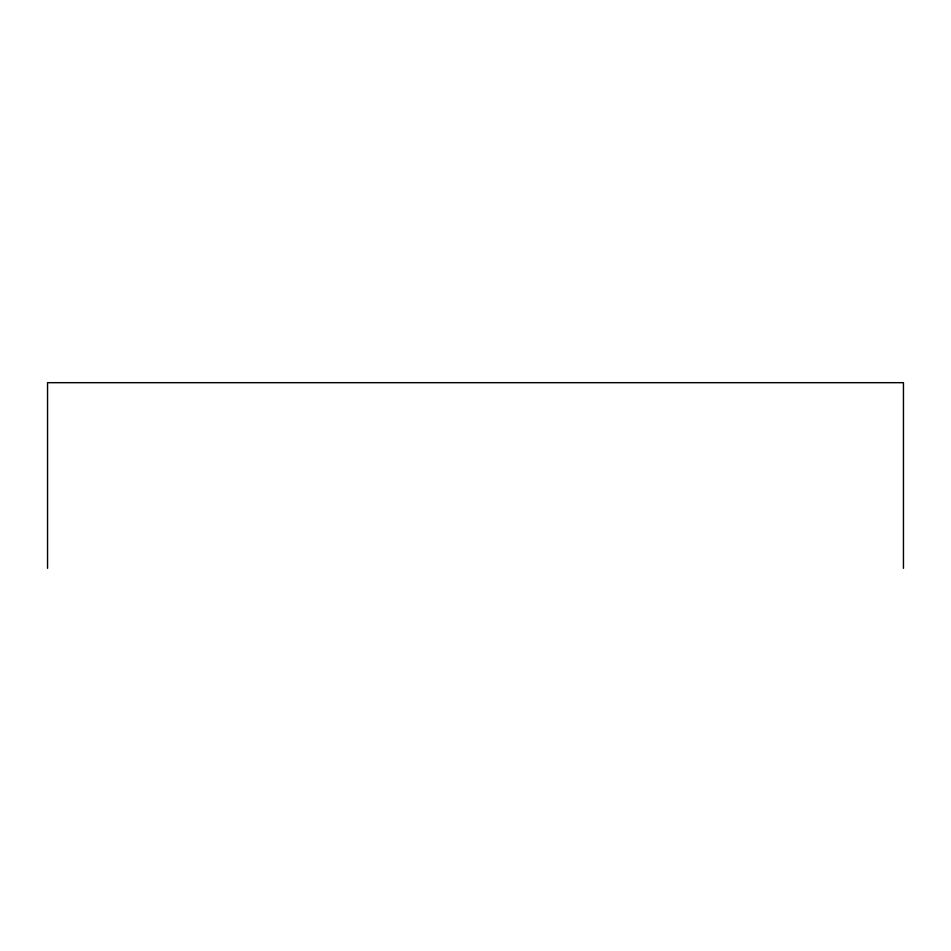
<?xml version="1.0" encoding="UTF-8"?>
<svg xmlns="http://www.w3.org/2000/svg" width="951" height="951" viewBox="0 0 951 951"><rect width="100%" height="100%" fill="white"/><g stroke="black" fill="none" stroke-linecap="round" stroke-linejoin="round"><path stroke-width="1.43" d="M903.45 568.318L903.45 382.682L47.55 382.682L47.55 568.318"/></g></svg>
